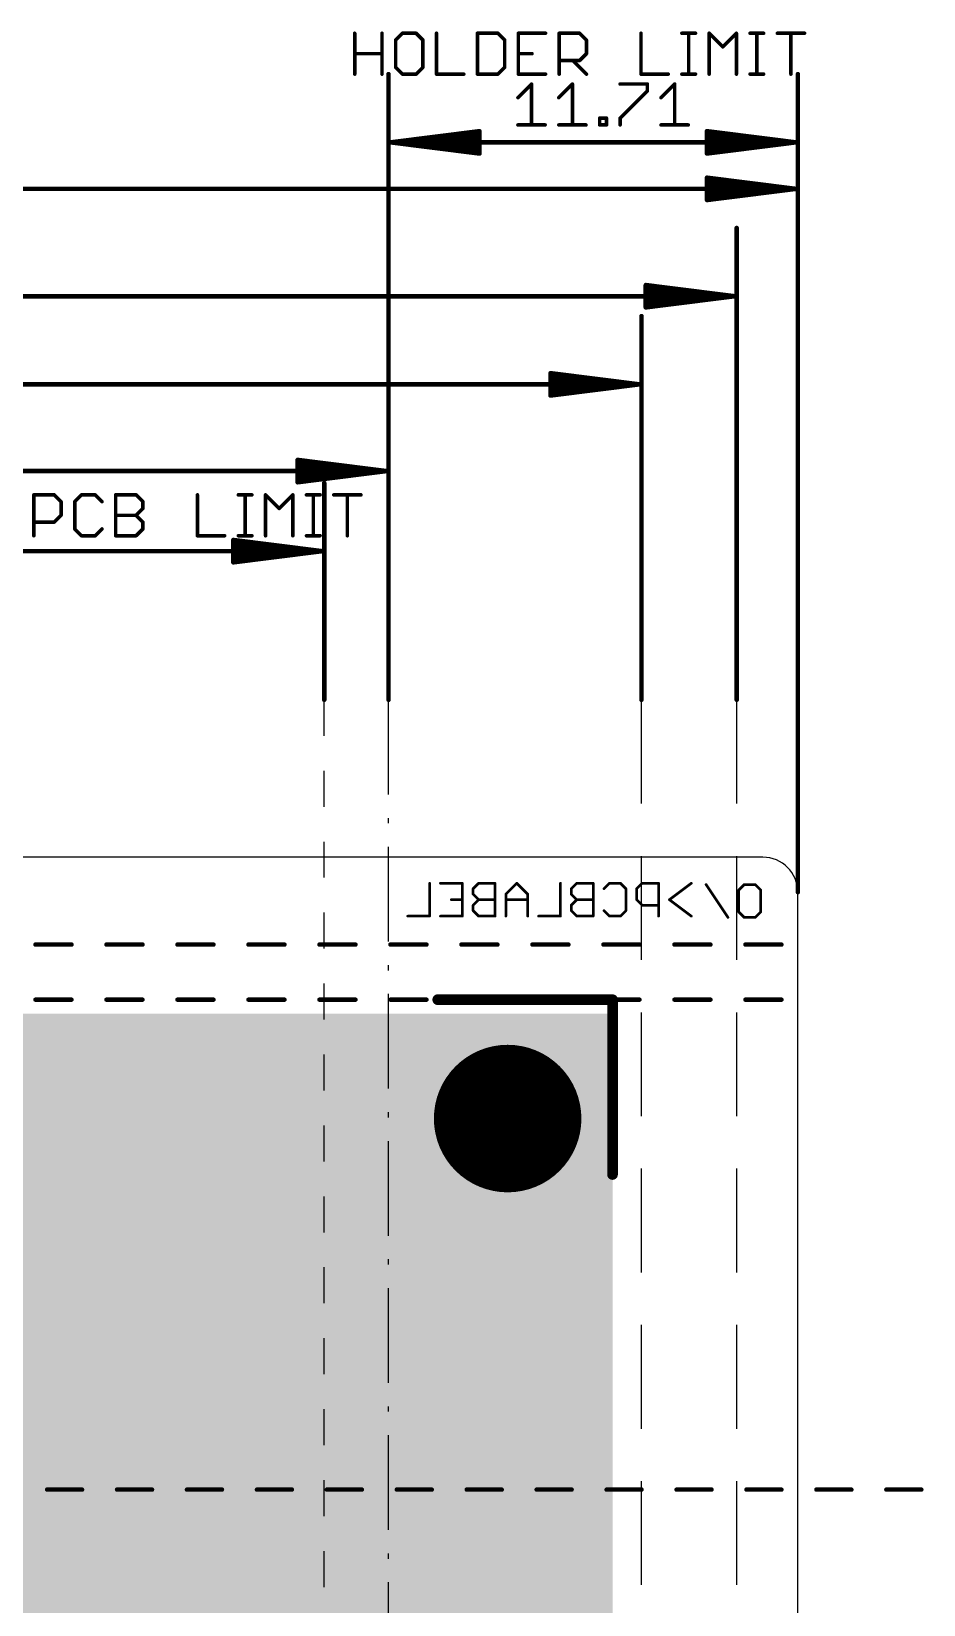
# Model space of a CAD drawing. Extents: x 85.1 to 160.2, y -5 to 84.1.
# Drawn here: x 134.72 to 160.23, y 39.13 to 84.11 of the extents above; entities that cross this region are included whole.
import ezdxf

# ---------------------------------------------------------------- set-up
doc = ezdxf.new("R2010")
doc.units = 0
for name, color, linetype in [('17', 82, 'CONTINUOUS'), ('20', 7, 'CONTINUOUS'), ('21', 253, 'CONTINUOUS'), ('22', 253, 'CONTINUOUS'), ('29', 253, 'CONTINUOUS'), ('30', 253, 'CONTINUOUS'), ('40', 175, 'CONTINUOUS'), ('44', 253, 'CONTINUOUS'), ('48', 253, 'CONTINUOUS')]:
    doc.layers.add(name, color=color, linetype=linetype)

# ---------------------------------------------------------------- blocks, each defined once
blk = doc.blocks.new('RECT')
blk.add_solid([(-0.5, -0.5), (0.5, -0.5), (-0.5, 0.5), (0.5, 0.5)])
blk = doc.blocks.new('ROUNDP')
at = {"const_width": 0.5}
blk.add_lwpolyline([(0, -0.25, 1), (0, 0.25, 1), (0, -0.25)], format="xyb", dxfattribs=at)

msp = doc.modelspace()

# ---------------------------------------------------------------- linework, layer by layer
at = {"layer": '20'}
for p, q in [((155.64, 60.5), (91.17, 60.5)), ((156.64, 0.5), (156.64, 59.5))]:
    msp.add_line(p, q, dxfattribs=at)
msp.add_arc((155.64, 59.5), 1, 0, 90, dxfattribs=at)
at = {"layer": '21', "const_width": 0.3048}
for points in [[(146.34, 56.425), (151.34, 56.425)], [(151.34, 56.425), (151.34, 51.425)]]:
    msp.add_lwpolyline(points, dxfattribs=at)
at = {"layer": '21', "const_width": 0.1524}
for points in [[(146.34, 56.5012, 1), (146.34, 56.3488)], [(151.4162, 56.425, 1), (151.2638, 56.425)], [(151.34, 56.3488, 1), (151.34, 56.5012)], [(151.2638, 51.425, 1), (151.4162, 51.425)]]:
    msp.add_lwpolyline(points, format="xyb", dxfattribs=at)
at = {"layer": '22', "const_width": 0.0762}
for points in [[(146.109, 59.7537), (146.109, 58.8131)], [(146.4175, 59.7537), (147.0445, 59.7537)], [(147.0445, 59.7537), (147.0445, 58.8131)], [(147.5097, 59.7537), (147.353, 59.5969)], [(147.353, 59.5969), (147.353, 59.4402)], [(147.353, 59.4402), (147.5097, 59.2834)], [(147.98, 59.7537), (147.5097, 59.7537)], [(147.98, 58.8131), (147.98, 59.7537)], [(148.602, 59.7537), (148.2885, 59.4402)], [(148.2885, 59.4402), (148.2885, 58.8131)], [(148.9156, 59.4402), (148.602, 59.7537)], [(148.9156, 58.8131), (148.9156, 59.4402)], [(149.8511, 59.7537), (149.8511, 58.8131)], [(150.3163, 59.7537), (150.1595, 59.5969)], [(150.1595, 59.5969), (150.1595, 59.4402)], [(150.1595, 59.4402), (150.3163, 59.2834)], [(150.7866, 59.7537), (150.3163, 59.7537)], [(150.7866, 58.8131), (150.7866, 59.7537)], [(151.095, 59.5969), (151.2518, 59.7537)], [(151.2518, 59.7537), (151.5653, 59.7537)], [(151.5653, 59.7537), (151.7221, 59.5969)], [(151.7221, 59.5969), (151.7221, 58.9699)], [(152.1873, 59.7537), (152.0306, 59.5969)], [(152.0306, 59.5969), (152.0306, 59.2834)], [(152.6576, 59.7537), (152.1873, 59.7537)], [(152.6576, 58.8131), (152.6576, 59.7537)], [(153.5932, 59.7537), (152.9661, 59.2834)], [(154.6414, 58.7756), (154.0143, 59.7162)], [(154.9498, 59.5594), (155.1066, 59.7162)], [(154.9498, 58.9324), (154.9498, 59.5594)], [(155.1066, 59.7162), (155.4201, 59.7162)], [(155.4201, 59.7162), (155.5769, 59.5594)], [(155.5769, 59.5594), (155.5769, 58.9324)], [(147.0445, 59.2834), (146.731, 59.2834)], [(147.5097, 59.2834), (147.353, 59.1266)], [(147.353, 59.1266), (147.353, 58.9699)], [(147.353, 58.9699), (147.5097, 58.8131)], [(147.98, 59.2834), (147.5097, 59.2834)], [(148.9156, 59.2834), (148.2885, 59.2834)], [(150.3163, 59.2834), (150.1595, 59.1266)], [(150.1595, 59.1266), (150.1595, 58.9699)], [(150.1595, 58.9699), (150.3163, 58.8131)], [(150.7866, 59.2834), (150.3163, 59.2834)], [(151.2518, 58.8131), (151.095, 58.9699)], [(151.7221, 58.9699), (151.5653, 58.8131)], [(152.0306, 59.2834), (152.1873, 59.1266)], [(152.1873, 59.1266), (152.6576, 59.1266)], [(152.9661, 59.2834), (153.5932, 58.8131)], [(155.1066, 58.7756), (154.9498, 58.9324)], [(155.5769, 58.9324), (155.4201, 58.7756)], [(146.109, 58.8131), (145.4819, 58.8131)], [(147.0445, 58.8131), (146.4175, 58.8131)], [(147.5097, 58.8131), (147.98, 58.8131)], [(149.8511, 58.8131), (149.224, 58.8131)], [(150.3163, 58.8131), (150.7866, 58.8131)], [(151.5653, 58.8131), (151.2518, 58.8131)], [(155.4201, 58.7756), (155.1066, 58.7756)]]:
    msp.add_lwpolyline(points, dxfattribs=at)
at = {"layer": '22', "const_width": 0.0381}
for points in [[(146.1281, 59.7537, 1), (146.09, 59.7537)], [(146.4175, 59.7728, 1), (146.4175, 59.7347)], [(147.0636, 59.7537, 1), (147.0255, 59.7537)], [(147.0445, 59.7347, 1), (147.0445, 59.7728)], [(147.372, 59.5969, 1), (147.3339, 59.5969)], [(147.3395, 59.6104, 1), (147.3664, 59.5835)], [(147.3664, 59.4536, 1), (147.3395, 59.4267)], [(147.3339, 59.4402, 1), (147.372, 59.4402)], [(147.5097, 59.7728, 1), (147.5097, 59.7347)], [(147.5232, 59.7402, 1), (147.4963, 59.7672)], [(147.9991, 59.7537, 1), (147.961, 59.7537)], [(147.98, 59.7347, 1), (147.98, 59.7728)], [(148.3075, 59.4402, 1), (148.2694, 59.4402)], [(148.275, 59.4536, 1), (148.302, 59.4267)], [(148.6155, 59.7672, 1), (148.5886, 59.7402)], [(148.6155, 59.7402, 1), (148.5886, 59.7672)], [(148.9346, 59.4402, 1), (148.8965, 59.4402)], [(148.9021, 59.4267, 1), (148.929, 59.4536)], [(149.8701, 59.7537, 1), (149.832, 59.7537)], [(150.1786, 59.5969, 1), (150.1405, 59.5969)], [(150.1461, 59.6104, 1), (150.173, 59.5835)], [(150.173, 59.4536, 1), (150.1461, 59.4267)], [(150.1405, 59.4402, 1), (150.1786, 59.4402)], [(150.3163, 59.7728, 1), (150.3163, 59.7347)], [(150.3298, 59.7402, 1), (150.3028, 59.7672)], [(150.8056, 59.7537, 1), (150.7675, 59.7537)], [(150.7866, 59.7347, 1), (150.7866, 59.7728)], [(151.0816, 59.6104, 1), (151.1085, 59.5835)], [(151.2518, 59.7728, 1), (151.2518, 59.7347)], [(151.2653, 59.7402, 1), (151.2383, 59.7672)], [(151.5788, 59.7672, 1), (151.5519, 59.7402)], [(151.5653, 59.7347, 1), (151.5653, 59.7728)], [(151.7412, 59.5969, 1), (151.7031, 59.5969)], [(151.7086, 59.5835, 1), (151.7356, 59.6104)], [(152.0496, 59.5969, 1), (152.0115, 59.5969)], [(152.0171, 59.6104, 1), (152.044, 59.5835)], [(152.1873, 59.7728, 1), (152.1873, 59.7347)], [(152.2008, 59.7402, 1), (152.1739, 59.7672)], [(152.6767, 59.7537, 1), (152.6386, 59.7537)], [(152.6576, 59.7347, 1), (152.6576, 59.7728)], [(153.6046, 59.7385, 1), (153.5817, 59.7689)], [(154.0302, 59.7268, 1), (153.9985, 59.7056)], [(154.9689, 59.5594, 1), (154.9308, 59.5594)], [(154.9364, 59.5729, 1), (154.9633, 59.546)], [(155.1066, 59.7353, 1), (155.1066, 59.6972)], [(155.1201, 59.7027, 1), (155.0931, 59.7297)], [(155.4336, 59.7297, 1), (155.4067, 59.7027)], [(155.4201, 59.6972, 1), (155.4201, 59.7353)], [(155.5959, 59.5594, 1), (155.5579, 59.5594)], [(155.5634, 59.546, 1), (155.5904, 59.5729)], [(146.731, 59.3025, 1), (146.731, 59.2644)], [(147.0445, 59.2644, 1), (147.0445, 59.3025)], [(147.372, 59.1266, 1), (147.3339, 59.1266)], [(147.3395, 59.1401, 1), (147.3664, 59.1132)], [(147.3664, 58.9833, 1), (147.3395, 58.9564)], [(147.3339, 58.9699, 1), (147.372, 58.9699)], [(147.5097, 59.3025, 1), (147.5097, 59.2644)], [(147.5232, 59.2699, 1), (147.4963, 59.2969)], [(147.4963, 59.2699, 1), (147.5232, 59.2969)], [(147.98, 59.2644, 1), (147.98, 59.3025)], [(148.2885, 59.3025, 1), (148.2885, 59.2644)], [(148.9156, 59.2644, 1), (148.9156, 59.3025)], [(150.1786, 59.1266, 1), (150.1405, 59.1266)], [(150.1461, 59.1401, 1), (150.173, 59.1132)], [(150.173, 58.9833, 1), (150.1461, 58.9564)], [(150.1405, 58.9699, 1), (150.1786, 58.9699)], [(150.3163, 59.3025, 1), (150.3163, 59.2644)], [(150.3298, 59.2699, 1), (150.3028, 59.2969)], [(150.3028, 59.2699, 1), (150.3298, 59.2969)], [(150.7866, 59.2644, 1), (150.7866, 59.3025)], [(151.1085, 58.9833, 1), (151.0816, 58.9564)], [(151.7031, 58.9699, 1), (151.7412, 58.9699)], [(151.7356, 58.9564, 1), (151.7086, 58.9833)], [(152.044, 59.2969, 1), (152.0171, 59.2699)], [(152.0115, 59.2834, 1), (152.0496, 59.2834)], [(152.1873, 59.1457, 1), (152.1873, 59.1076)], [(152.1739, 59.1132, 1), (152.2008, 59.1401)], [(152.6576, 59.1076, 1), (152.6576, 59.1457)], [(152.9775, 59.2986, 1), (152.9547, 59.2682)], [(152.9547, 59.2986, 1), (152.9775, 59.2682)], [(154.9633, 58.9458, 1), (154.9364, 58.9189)], [(154.9308, 58.9324, 1), (154.9689, 58.9324)], [(155.5579, 58.9324, 1), (155.5959, 58.9324)], [(155.5904, 58.9189, 1), (155.5634, 58.9458)], [(145.4819, 58.8322, 1), (145.4819, 58.7941)], [(146.09, 58.8131, 1), (146.1281, 58.8131)], [(146.109, 58.7941, 1), (146.109, 58.8322)], [(146.4175, 58.8322, 1), (146.4175, 58.7941)], [(147.0255, 58.8131, 1), (147.0636, 58.8131)], [(147.0445, 58.7941, 1), (147.0445, 58.8322)], [(147.5097, 58.8322, 1), (147.5097, 58.7941)], [(147.4963, 58.7996, 1), (147.5232, 58.8266)], [(147.961, 58.8131, 1), (147.9991, 58.8131)], [(147.98, 58.7941, 1), (147.98, 58.8322)], [(148.2694, 58.8131, 1), (148.3075, 58.8131)], [(148.8965, 58.8131, 1), (148.9346, 58.8131)], [(149.224, 58.8322, 1), (149.224, 58.7941)], [(149.832, 58.8131, 1), (149.8701, 58.8131)], [(149.8511, 58.7941, 1), (149.8511, 58.8322)], [(150.3163, 58.8322, 1), (150.3163, 58.7941)], [(150.3028, 58.7996, 1), (150.3298, 58.8266)], [(150.7675, 58.8131, 1), (150.8056, 58.8131)], [(150.7866, 58.7941, 1), (150.7866, 58.8322)], [(151.2518, 58.8322, 1), (151.2518, 58.7941)], [(151.2383, 58.7996, 1), (151.2653, 58.8266)], [(151.5519, 58.8266, 1), (151.5788, 58.7996)], [(151.5653, 58.7941, 1), (151.5653, 58.8322)], [(152.6386, 58.8131, 1), (152.6767, 58.8131)], [(153.5817, 58.7979, 1), (153.6046, 58.8283)], [(154.6255, 58.765, 1), (154.6572, 58.7862)], [(155.1066, 58.7947, 1), (155.1066, 58.7566)], [(155.0931, 58.7621, 1), (155.1201, 58.7891)], [(155.4067, 58.7891, 1), (155.4336, 58.7621)], [(155.4201, 58.7566, 1), (155.4201, 58.7947)]]:
    msp.add_lwpolyline(points, format="xyb", dxfattribs=at)
at = {"layer": '44'}
msp.add_circle((148.34, 53.025), 1.5, dxfattribs=at)
at = {"layer": '48'}
for p, q in [((143.096, 63.9714), (143.096, 65)), ((144.934, 62.2941), (144.934, 65)), ((152.167, 62.0312), (152.167, 65)), ((154.89, 62.0312), (154.89, 65)), ((143.096, 61.9429), (143.096, 62.9714)), ((144.934, 61.4691), (144.934, 61.6191)), ((143.096, 59.9143), (143.096, 60.9429)), ((144.934, 58.0882), (144.934, 60.7941)), ((152.167, 57.5625), (152.167, 60.5312)), ((154.89, 57.5625), (154.89, 60.5312)), ((143.096, 57.8857), (143.096, 58.9143)), ((144.934, 57.2632), (144.934, 57.4132)), ((143.096, 55.8571), (143.096, 56.8857)), ((144.934, 53.8824), (144.934, 56.5882)), ((152.167, 53.0938), (152.167, 56.0625)), ((154.89, 53.0938), (154.89, 56.0625)), ((143.096, 53.8286), (143.096, 54.8571)), ((144.934, 53.0574), (144.934, 53.2074)), ((143.096, 51.8), (143.096, 52.8286)), ((144.934, 49.6765), (144.934, 52.3824)), ((152.167, 48.625), (152.167, 51.5938)), ((154.89, 48.625), (154.89, 51.5938)), ((143.096, 49.7714), (143.096, 50.8)), ((143.096, 47.7429), (143.096, 48.7714)), ((144.934, 48.8515), (144.934, 49.0015)), ((144.934, 45.4706), (144.934, 48.1765)), ((152.167, 44.1562), (152.167, 47.125)), ((154.89, 44.1562), (154.89, 47.125)), ((143.096, 45.7143), (143.096, 46.7429)), ((143.096, 43.6857), (143.096, 44.7143)), ((144.934, 44.6456), (144.934, 44.7956)), ((144.934, 41.2647), (144.934, 43.9706)), ((143.096, 41.6571), (143.096, 42.6857)), ((152.167, 39.6875), (152.167, 42.6562)), ((154.89, 39.6875), (154.89, 42.6562)), ((143.096, 39.6286), (143.096, 40.6571)), ((144.934, 40.4397), (144.934, 40.5897)), ((144.934, 37.0588), (144.934, 39.7647))]:
    msp.add_line(p, q, dxfattribs=at)
for points, const_width in [([(143.9676, 82.8908), (143.9676, 84.0602)], 0.1016), ([(144.7472, 84.0602), (144.7472, 82.8908)], 0.1016), ([(145.3319, 84.0602), (145.137, 83.8653)], 0.1016), ([(145.137, 83.8653), (145.137, 83.0857)], 0.1016), ([(145.7217, 84.0602), (145.3319, 84.0602)], 0.1016), ([(145.9166, 83.8653), (145.7217, 84.0602)], 0.1016), ([(145.9166, 83.0857), (145.9166, 83.8653)], 0.1016), ([(146.3064, 84.0602), (146.3064, 82.8908)], 0.1016), ([(147.4758, 84.0602), (147.4758, 82.8908)], 0.1016), ([(148.0605, 84.0602), (147.4758, 84.0602)], 0.1016), ([(148.2554, 83.8653), (148.0605, 84.0602)], 0.1016), ([(148.2554, 83.0857), (148.2554, 83.8653)], 0.1016), ([(149.4248, 84.0602), (148.6452, 84.0602)], 0.1016), ([(148.6452, 84.0602), (148.6452, 82.8908)], 0.1016), ([(149.8146, 82.8908), (149.8146, 84.0602)], 0.1016), ([(149.8146, 84.0602), (150.3993, 84.0602)], 0.1016), ([(150.3993, 84.0602), (150.5942, 83.8653)], 0.1016), ([(150.5942, 83.8653), (150.5942, 83.4755)], 0.1016), ([(152.1534, 84.0602), (152.1534, 82.8908)], 0.1016), ([(153.3228, 84.0602), (153.7126, 84.0602)], 0.1016), ([(153.5177, 82.8908), (153.5177, 84.0602)], 0.1016), ([(154.1024, 82.8908), (154.1024, 84.0602)], 0.1016), ([(154.1024, 84.0602), (154.4922, 83.6704)], 0.1016), ([(154.4922, 83.6704), (154.882, 84.0602)], 0.1016), ([(154.882, 84.0602), (154.882, 82.8908)], 0.1016), ([(155.2718, 84.0602), (155.6616, 84.0602)], 0.1016), ([(155.4667, 82.8908), (155.4667, 84.0602)], 0.1016), ([(156.0514, 84.0602), (156.831, 84.0602)], 0.1016), ([(156.4412, 82.8908), (156.4412, 84.0602)], 0.1016), ([(143.9676, 83.4755), (144.7472, 83.4755)], 0.1016), ([(148.6452, 83.4755), (149.035, 83.4755)], 0.1016), ([(150.3993, 83.2806), (149.8146, 83.2806)], 0.1016), ([(150.2044, 83.2806), (150.5942, 82.8908)], 0.1016), ([(150.5942, 83.4755), (150.3993, 83.2806)], 0.1016), ([(144.934, 65), (144.934, 82.89)], 0.13), ([(145.137, 83.0857), (145.3319, 82.8908)], 0.1016), ([(145.3319, 82.8908), (145.7217, 82.8908)], 0.1016), ([(145.7217, 82.8908), (145.9166, 83.0857)], 0.1016), ([(146.3064, 82.8908), (147.086, 82.8908)], 0.1016), ([(147.4758, 82.8908), (148.0605, 82.8908)], 0.1016), ([(148.0605, 82.8908), (148.2554, 83.0857)], 0.1016), ([(148.6452, 82.8908), (149.4248, 82.8908)], 0.1016), ([(152.1534, 82.8908), (152.933, 82.8908)], 0.1016), ([(153.3228, 82.8908), (153.7126, 82.8908)], 0.1016), ([(155.2718, 82.8908), (155.6616, 82.8908)], 0.1016), ([(156.64, 59.5), (156.64, 82.89)], 0.13), ([(148.6331, 82.2179), (149.0229, 82.6077)], 0.1016), ([(149.0229, 82.6077), (149.0229, 81.4383)], 0.1016), ([(149.8025, 82.2179), (150.1923, 82.6077)], 0.1016), ([(150.1923, 82.6077), (150.1923, 81.4383)], 0.1016), ([(151.5566, 82.6077), (152.3362, 82.6077)], 0.1016), ([(152.3362, 82.4128), (151.5566, 81.6332)], 0.1016), ([(152.3362, 82.6077), (152.3362, 82.4128)], 0.1016), ([(152.726, 82.2179), (153.1158, 82.6077)], 0.1016), ([(153.1158, 82.6077), (153.1158, 81.4383)], 0.1016), ([(148.6331, 81.4383), (149.4127, 81.4383)], 0.1016), ([(149.8025, 81.4383), (150.5821, 81.4383)], 0.1016), ([(150.9719, 81.4383), (150.9719, 81.6332)], 0.1016), ([(150.9719, 81.6332), (151.1668, 81.6332)], 0.1016), ([(151.1668, 81.4383), (150.9719, 81.4383)], 0.1016), ([(151.1668, 81.6332), (151.1668, 81.4383)], 0.1016), ([(151.5566, 81.6332), (151.5566, 81.4383)], 0.1016), ([(152.726, 81.4383), (153.5056, 81.4383)], 0.1016), ([(156.64, 59.5), (156.64, 81.56)], 0.13), ([(144.999, 80.94), (147.534, 81.2592)], 0.13), ([(144.999, 80.94), (147.534, 81.2)], 0.13), ([(144.999, 80.94), (147.534, 81.07)], 0.13), ([(156.575, 80.94), (144.999, 80.94)], 0.13), ([(147.534, 80.6208), (144.999, 80.94)], 0.13), ([(147.534, 80.81), (144.999, 80.94)], 0.13), ([(147.534, 80.68), (144.999, 80.94)], 0.13), ([(147.534, 81.2592), (147.534, 80.6208)], 0.13), ([(156.575, 80.94), (154.04, 81.2592)], 0.13), ([(154.04, 81.2592), (154.04, 80.6208)], 0.13), ([(156.575, 80.94), (154.04, 81.2)], 0.13), ([(156.575, 80.94), (154.04, 81.07)], 0.13), ([(154.04, 80.6208), (156.575, 80.94)], 0.13), ([(154.04, 80.81), (156.575, 80.94)], 0.13), ([(154.04, 80.68), (156.575, 80.94)], 0.13), ([(90.235, 79.61), (156.575, 79.61)], 0.13), ([(156.575, 79.61), (154.04, 79.9292)], 0.13), ([(154.04, 79.9292), (154.04, 79.2908)], 0.13), ([(156.575, 79.61), (154.04, 79.87)], 0.13), ([(156.575, 79.61), (154.04, 79.74)], 0.13), ([(154.04, 79.2908), (156.575, 79.61)], 0.13), ([(154.04, 79.48), (156.575, 79.61)], 0.13), ([(154.04, 79.35), (156.575, 79.61)], 0.13), ([(154.89, 65), (154.89, 78.49)], 0.13), ([(154.825, 76.54), (152.29, 76.8592)], 0.13), ([(152.29, 76.8592), (152.29, 76.2208)], 0.13), ([(90.235, 76.54), (154.825, 76.54)], 0.13), ([(154.825, 76.54), (152.29, 76.8)], 0.13), ([(154.825, 76.54), (152.29, 76.67)], 0.13), ([(152.29, 76.2208), (154.825, 76.54)], 0.13), ([(152.29, 76.41), (154.825, 76.54)], 0.13), ([(152.29, 76.28), (154.825, 76.54)], 0.13), ([(152.167, 65), (152.167, 75.97)], 0.13), ([(152.102, 74.02), (149.567, 74.3392)], 0.13), ([(149.567, 74.3392), (149.567, 73.7008)], 0.13), ([(152.102, 74.02), (149.567, 74.28)], 0.13), ([(90.235, 74.02), (152.102, 74.02)], 0.13), ([(152.102, 74.02), (149.567, 74.15)], 0.13), ([(149.567, 73.7008), (152.102, 74.02)], 0.13), ([(149.567, 73.89), (152.102, 74.02)], 0.13), ([(149.567, 73.76), (152.102, 74.02)], 0.13), ([(144.934, 65), (144.934, 73.49)], 0.13), ([(90.235, 71.54), (144.869, 71.54)], 0.13), ([(144.869, 71.54), (142.334, 71.8592)], 0.13), ([(142.334, 71.8592), (142.334, 71.2208)], 0.13), ([(144.869, 71.54), (142.334, 71.8)], 0.13), ([(144.869, 71.54), (142.334, 71.67)], 0.13), ([(142.334, 71.2208), (144.869, 71.54)], 0.13), ([(142.334, 71.41), (144.869, 71.54)], 0.13), ([(142.334, 71.28), (144.869, 71.54)], 0.13), ([(143.096, 65), (143.096, 71.2)], 0.13), ([(134.7908, 69.6908), (134.7908, 70.8602)], 0.1016), ([(134.7908, 70.8602), (135.3755, 70.8602)], 0.1016), ([(135.3755, 70.8602), (135.5704, 70.6653)], 0.1016), ([(135.5704, 70.6653), (135.5704, 70.2755)], 0.1016), ([(136.1551, 70.8602), (135.9602, 70.6653)], 0.1016), ([(135.9602, 70.6653), (135.9602, 69.8857)], 0.1016), ([(136.5449, 70.8602), (136.1551, 70.8602)], 0.1016), ([(136.7398, 70.6653), (136.5449, 70.8602)], 0.1016), ([(137.1296, 69.6908), (137.1296, 70.8602)], 0.1016), ([(137.1296, 70.8602), (137.7143, 70.8602)], 0.1016), ([(137.7143, 70.8602), (137.9092, 70.6653)], 0.1016), ([(137.9092, 70.6653), (137.9092, 70.4704)], 0.1016), ([(139.4684, 70.8602), (139.4684, 69.6908)], 0.1016), ([(140.6378, 70.8602), (141.0276, 70.8602)], 0.1016), ([(140.8327, 69.6908), (140.8327, 70.8602)], 0.1016), ([(141.4174, 69.6908), (141.4174, 70.8602)], 0.1016), ([(141.4174, 70.8602), (141.8072, 70.4704)], 0.1016), ([(141.8072, 70.4704), (142.197, 70.8602)], 0.1016), ([(142.197, 70.8602), (142.197, 69.6908)], 0.1016), ([(142.5868, 70.8602), (142.9766, 70.8602)], 0.1016), ([(142.7817, 69.6908), (142.7817, 70.8602)], 0.1016), ([(143.3664, 70.8602), (144.146, 70.8602)], 0.1016), ([(143.7562, 69.6908), (143.7562, 70.8602)], 0.1016), ([(135.5704, 70.2755), (135.3755, 70.0806)], 0.1016), ([(137.1296, 70.2755), (137.7143, 70.2755)], 0.1016), ([(137.9092, 70.4704), (137.7143, 70.2755)], 0.1016), ([(137.7143, 70.2755), (137.9092, 70.0806)], 0.1016), ([(135.3755, 70.0806), (134.7908, 70.0806)], 0.1016), ([(135.9602, 69.8857), (136.1551, 69.6908)], 0.1016), ([(136.1551, 69.6908), (136.5449, 69.6908)], 0.1016), ([(136.5449, 69.6908), (136.7398, 69.8857)], 0.1016), ([(137.7143, 69.6908), (137.1296, 69.6908)], 0.1016), ([(137.9092, 69.8857), (137.7143, 69.6908)], 0.1016), ([(137.9092, 70.0806), (137.9092, 69.8857)], 0.1016), ([(139.4684, 69.6908), (140.248, 69.6908)], 0.1016), ([(140.6378, 69.6908), (141.0276, 69.6908)], 0.1016), ([(142.5868, 69.6908), (142.9766, 69.6908)], 0.1016), ([(90.235, 69.25), (143.031, 69.25)], 0.13), ([(143.031, 69.25), (140.496, 69.5692)], 0.13), ([(140.496, 69.5692), (140.496, 68.9308)], 0.13), ([(143.031, 69.25), (140.496, 69.51)], 0.13), ([(143.031, 69.25), (140.496, 69.38)], 0.13), ([(140.496, 68.9308), (143.031, 69.25)], 0.13), ([(140.496, 69.12), (143.031, 69.25)], 0.13), ([(140.496, 68.99), (143.031, 69.25)], 0.13), ([(134.8367, 58), (135.867, 58)], 0.127), ([(136.867, 58), (137.8973, 58)], 0.127), ([(138.8973, 58), (139.9276, 58)], 0.127), ([(140.9276, 58), (141.9579, 58)], 0.127), ([(142.9579, 58), (143.9882, 58)], 0.127), ([(144.9882, 58), (146.0185, 58)], 0.127), ([(147.0185, 58), (148.0488, 58)], 0.127), ([(149.0488, 58), (150.0791, 58)], 0.127), ([(151.0791, 58), (152.1094, 58)], 0.127), ([(153.1094, 58), (154.1397, 58)], 0.127), ([(155.1397, 58), (156.17, 58)], 0.127), ([(134.8367, 56.425), (135.867, 56.425)], 0.127), ([(136.867, 56.425), (137.8973, 56.425)], 0.127), ([(138.8973, 56.425), (139.9276, 56.425)], 0.127), ([(140.9276, 56.425), (141.9579, 56.425)], 0.127), ([(142.9579, 56.425), (143.9882, 56.425)], 0.127), ([(144.9882, 56.425), (146.0185, 56.425)], 0.127), ([(147.0185, 56.425), (148.0488, 56.425)], 0.127), ([(149.0488, 56.425), (150.0791, 56.425)], 0.127), ([(151.0791, 56.425), (152.1094, 56.425)], 0.127), ([(153.1094, 56.425), (154.1397, 56.425)], 0.127), ([(155.1397, 56.425), (156.17, 56.425)], 0.127), ([(135.17, 42.415), (136.17, 42.415)], 0.127), ([(137.17, 42.415), (138.17, 42.415)], 0.127), ([(139.17, 42.415), (140.17, 42.415)], 0.127), ([(141.17, 42.415), (142.17, 42.415)], 0.127), ([(143.17, 42.415), (144.17, 42.415)], 0.127), ([(145.17, 42.415), (146.17, 42.415)], 0.127), ([(147.17, 42.415), (148.17, 42.415)], 0.127), ([(149.17, 42.415), (150.17, 42.415)], 0.127), ([(151.17, 42.415), (152.17, 42.415)], 0.127), ([(153.17, 42.415), (154.17, 42.415)], 0.127), ([(155.17, 42.415), (156.17, 42.415)], 0.127), ([(157.17, 42.415), (158.17, 42.415)], 0.127), ([(159.17, 42.415), (160.17, 42.415)], 0.127)]:
    msp.add_lwpolyline(points, dxfattribs=dict(at, const_width=const_width))
for points, const_width in [([(143.993, 84.0602, 1), (143.9422, 84.0602)], 0.0508), ([(144.7726, 84.0602, 1), (144.7218, 84.0602)], 0.0508), ([(145.119, 83.8833, 1), (145.155, 83.8473)], 0.0508), ([(145.1624, 83.8653, 1), (145.1116, 83.8653)], 0.0508), ([(145.3319, 84.0856, 1), (145.3319, 84.0348)], 0.0508), ([(145.3499, 84.0422, 1), (145.3139, 84.0782)], 0.0508), ([(145.7397, 84.0782, 1), (145.7037, 84.0422)], 0.0508), ([(145.7217, 84.0348, 1), (145.7217, 84.0856)], 0.0508), ([(145.942, 83.8653, 1), (145.8912, 83.8653)], 0.0508), ([(145.8986, 83.8473, 1), (145.9346, 83.8833)], 0.0508), ([(146.3318, 84.0602, 1), (146.281, 84.0602)], 0.0508), ([(147.5012, 84.0602, 1), (147.4504, 84.0602)], 0.0508), ([(147.4758, 84.0856, 1), (147.4758, 84.0348)], 0.0508), ([(148.0785, 84.0782, 1), (148.0425, 84.0422)], 0.0508), ([(148.0605, 84.0348, 1), (148.0605, 84.0856)], 0.0508), ([(148.2808, 83.8653, 1), (148.23, 83.8653)], 0.0508), ([(148.2374, 83.8473, 1), (148.2734, 83.8833)], 0.0508), ([(148.6452, 84.0856, 1), (148.6452, 84.0348)], 0.0508), ([(148.6706, 84.0602, 1), (148.6198, 84.0602)], 0.0508), ([(149.4248, 84.0348, 1), (149.4248, 84.0856)], 0.0508), ([(149.84, 84.0602, 1), (149.7892, 84.0602)], 0.0508), ([(149.8146, 84.0856, 1), (149.8146, 84.0348)], 0.0508), ([(150.4172, 84.0782, 1), (150.3813, 84.0422)], 0.0508), ([(150.3993, 84.0348, 1), (150.3993, 84.0856)], 0.0508), ([(150.6196, 83.8653, 1), (150.5688, 83.8653)], 0.0508), ([(150.5762, 83.8473, 1), (150.6121, 83.8833)], 0.0508), ([(152.1788, 84.0602, 1), (152.128, 84.0602)], 0.0508), ([(153.3228, 84.0856, 1), (153.3228, 84.0348)], 0.0508), ([(153.5431, 84.0602, 1), (153.4923, 84.0602)], 0.0508), ([(153.7126, 84.0348, 1), (153.7126, 84.0856)], 0.0508), ([(154.1203, 84.0782, 1), (154.0844, 84.0422)], 0.0508), ([(154.1278, 84.0602, 1), (154.077, 84.0602)], 0.0508), ([(154.4742, 83.6884, 1), (154.5101, 83.6524)], 0.0508), ([(154.4742, 83.6524, 1), (154.5101, 83.6884)], 0.0508), ([(154.9074, 84.0602, 1), (154.8566, 84.0602)], 0.0508), ([(154.8999, 84.0422, 1), (154.864, 84.0782)], 0.0508), ([(155.2718, 84.0856, 1), (155.2718, 84.0348)], 0.0508), ([(155.4921, 84.0602, 1), (155.4413, 84.0602)], 0.0508), ([(155.6616, 84.0348, 1), (155.6616, 84.0856)], 0.0508), ([(156.0514, 84.0856, 1), (156.0514, 84.0348)], 0.0508), ([(156.4666, 84.0602, 1), (156.4158, 84.0602)], 0.0508), ([(156.831, 84.0348, 1), (156.831, 84.0856)], 0.0508), ([(143.9676, 83.5009, 1), (143.9676, 83.4501)], 0.0508), ([(144.7472, 83.4501, 1), (144.7472, 83.5009)], 0.0508), ([(148.6452, 83.5009, 1), (148.6452, 83.4501)], 0.0508), ([(149.035, 83.4501, 1), (149.035, 83.5009)], 0.0508), ([(149.8146, 83.306, 1), (149.8146, 83.2552)], 0.0508), ([(150.2223, 83.2986, 1), (150.1864, 83.2626)], 0.0508), ([(150.3813, 83.2986, 1), (150.4172, 83.2626)], 0.0508), ([(150.3993, 83.2552, 1), (150.3993, 83.306)], 0.0508), ([(150.5688, 83.4755, 1), (150.6196, 83.4755)], 0.0508), ([(150.6121, 83.4575, 1), (150.5762, 83.4935)], 0.0508), ([(143.9422, 82.8908, 1), (143.993, 82.8908)], 0.0508), ([(144.7218, 82.8908, 1), (144.7726, 82.8908)], 0.0508), ([(144.9665, 82.89, 1), (144.9015, 82.89)], 0.065), ([(145.155, 83.1037, 1), (145.119, 83.0677)], 0.0508), ([(145.1116, 83.0857, 1), (145.1624, 83.0857)], 0.0508), ([(145.3319, 82.9162, 1), (145.3319, 82.8654)], 0.0508), ([(145.3139, 82.8728, 1), (145.3499, 82.9088)], 0.0508), ([(145.7037, 82.9088, 1), (145.7397, 82.8728)], 0.0508), ([(145.7217, 82.8654, 1), (145.7217, 82.9162)], 0.0508), ([(145.8912, 83.0857, 1), (145.942, 83.0857)], 0.0508), ([(145.9346, 83.0677, 1), (145.8986, 83.1037)], 0.0508), ([(146.3064, 82.9162, 1), (146.3064, 82.8654)], 0.0508), ([(146.281, 82.8908, 1), (146.3318, 82.8908)], 0.0508), ([(147.086, 82.8654, 1), (147.086, 82.9162)], 0.0508), ([(147.4758, 82.9162, 1), (147.4758, 82.8654)], 0.0508), ([(147.4504, 82.8908, 1), (147.5012, 82.8908)], 0.0508), ([(148.0425, 82.9088, 1), (148.0785, 82.8728)], 0.0508), ([(148.0605, 82.8654, 1), (148.0605, 82.9162)], 0.0508), ([(148.23, 83.0857, 1), (148.2808, 83.0857)], 0.0508), ([(148.2734, 83.0677, 1), (148.2374, 83.1037)], 0.0508), ([(148.6452, 82.9162, 1), (148.6452, 82.8654)], 0.0508), ([(148.6198, 82.8908, 1), (148.6706, 82.8908)], 0.0508), ([(149.4248, 82.8654, 1), (149.4248, 82.9162)], 0.0508), ([(149.7892, 82.8908, 1), (149.84, 82.8908)], 0.0508), ([(150.5762, 82.8728, 1), (150.6121, 82.9088)], 0.0508), ([(152.1534, 82.9162, 1), (152.1534, 82.8654)], 0.0508), ([(152.128, 82.8908, 1), (152.1788, 82.8908)], 0.0508), ([(152.933, 82.8654, 1), (152.933, 82.9162)], 0.0508), ([(153.3228, 82.9162, 1), (153.3228, 82.8654)], 0.0508), ([(153.4923, 82.8908, 1), (153.5431, 82.8908)], 0.0508), ([(153.7126, 82.8654, 1), (153.7126, 82.9162)], 0.0508), ([(154.077, 82.8908, 1), (154.1278, 82.8908)], 0.0508), ([(154.8566, 82.8908, 1), (154.9074, 82.8908)], 0.0508), ([(155.2718, 82.9162, 1), (155.2718, 82.8654)], 0.0508), ([(155.4413, 82.8908, 1), (155.4921, 82.8908)], 0.0508), ([(155.6616, 82.8654, 1), (155.6616, 82.9162)], 0.0508), ([(156.4158, 82.8908, 1), (156.4666, 82.8908)], 0.0508), ([(156.6725, 82.89, 1), (156.6075, 82.89)], 0.065), ([(149.0483, 82.6077, 1), (148.9975, 82.6077)], 0.0508), ([(149.0409, 82.5897, 1), (149.0049, 82.6257)], 0.0508), ([(150.2177, 82.6077, 1), (150.1669, 82.6077)], 0.0508), ([(150.2103, 82.5897, 1), (150.1743, 82.6257)], 0.0508), ([(151.5566, 82.6331, 1), (151.5566, 82.5823)], 0.0508), ([(152.3616, 82.6077, 1), (152.3108, 82.6077)], 0.0508), ([(152.3108, 82.4128, 1), (152.3616, 82.4128)], 0.0508), ([(152.3542, 82.3948, 1), (152.3182, 82.4308)], 0.0508), ([(152.3362, 82.5823, 1), (152.3362, 82.6331)], 0.0508), ([(153.1412, 82.6077, 1), (153.0904, 82.6077)], 0.0508), ([(153.1338, 82.5897, 1), (153.0978, 82.6257)], 0.0508), ([(148.6151, 82.2359, 1), (148.6511, 82.1999)], 0.0508), ([(149.7845, 82.2359, 1), (149.8205, 82.1999)], 0.0508), ([(152.708, 82.2359, 1), (152.744, 82.1999)], 0.0508), ([(148.6331, 81.4637, 1), (148.6331, 81.4129)], 0.0508), ([(148.9975, 81.4383, 1), (149.0483, 81.4383)], 0.0508), ([(149.4127, 81.4129, 1), (149.4127, 81.4637)], 0.0508), ([(149.8025, 81.4637, 1), (149.8025, 81.4129)], 0.0508), ([(150.1669, 81.4383, 1), (150.2177, 81.4383)], 0.0508), ([(150.5821, 81.4129, 1), (150.5821, 81.4637)], 0.0508), ([(150.9973, 81.6332, 1), (150.9465, 81.6332)], 0.0508), ([(150.9719, 81.6586, 1), (150.9719, 81.6078)], 0.0508), ([(150.9719, 81.4637, 1), (150.9719, 81.4129)], 0.0508), ([(150.9465, 81.4383, 1), (150.9973, 81.4383)], 0.0508), ([(151.1922, 81.6332, 1), (151.1414, 81.6332)], 0.0508), ([(151.1414, 81.4383, 1), (151.1922, 81.4383)], 0.0508), ([(151.1668, 81.6078, 1), (151.1668, 81.6586)], 0.0508), ([(151.1668, 81.4129, 1), (151.1668, 81.4637)], 0.0508), ([(151.5386, 81.6512, 1), (151.5746, 81.6152)], 0.0508), ([(151.582, 81.6332, 1), (151.5312, 81.6332)], 0.0508), ([(151.5312, 81.4383, 1), (151.582, 81.4383)], 0.0508), ([(152.726, 81.4637, 1), (152.726, 81.4129)], 0.0508), ([(153.0904, 81.4383, 1), (153.1412, 81.4383)], 0.0508), ([(153.5056, 81.4129, 1), (153.5056, 81.4637)], 0.0508), ([(156.6725, 81.56, 1), (156.6075, 81.56)], 0.065), ([(144.999, 80.9725, 1), (144.999, 80.9075)], 0.065), ([(145.0031, 80.9722, 1), (144.9949, 80.9078)], 0.065), ([(144.9973, 80.9725, 1), (145.0007, 80.9075)], 0.065), ([(145.0007, 80.9725, 1), (144.9973, 80.9075)], 0.065), ([(145.0023, 80.9723, 1), (144.9957, 80.9077)], 0.065), ([(144.9957, 80.9723, 1), (145.0023, 80.9077)], 0.065), ([(144.9949, 80.9722, 1), (145.0031, 80.9078)], 0.065), ([(147.5665, 81.2592, 1), (147.5015, 81.2592)], 0.065), ([(147.5381, 81.227, 1), (147.5299, 81.2915)], 0.065), ([(147.5373, 81.1677, 1), (147.5307, 81.2323)], 0.065), ([(147.5357, 81.0375, 1), (147.5323, 81.1025)], 0.065), ([(154.0441, 81.2915, 1), (154.0359, 81.227)], 0.065), ([(154.0725, 81.2592, 1), (154.0075, 81.2592)], 0.065), ([(154.0433, 81.2323, 1), (154.0367, 81.1677)], 0.065), ([(154.0417, 81.1025, 1), (154.0383, 81.0375)], 0.065), ([(156.5791, 80.9078, 1), (156.5709, 80.9722)], 0.065), ([(156.5709, 80.9078, 1), (156.5791, 80.9722)], 0.065), ([(156.5783, 80.9077, 1), (156.5717, 80.9723)], 0.065), ([(156.5717, 80.9077, 1), (156.5783, 80.9723)], 0.065), ([(156.5733, 80.9075, 1), (156.5767, 80.9725)], 0.065), ([(156.5767, 80.9075, 1), (156.5733, 80.9725)], 0.065), ([(156.575, 80.9075, 1), (156.575, 80.9725)], 0.065), ([(147.5015, 80.6208, 1), (147.5665, 80.6208)], 0.065), ([(147.5299, 80.5885, 1), (147.5381, 80.653)], 0.065), ([(147.5307, 80.6477, 1), (147.5373, 80.7123)], 0.065), ([(147.5323, 80.7775, 1), (147.5357, 80.8425)], 0.065), ([(154.0383, 80.8425, 1), (154.0417, 80.7775)], 0.065), ([(154.0367, 80.7123, 1), (154.0433, 80.6477)], 0.065), ([(154.0359, 80.653, 1), (154.0441, 80.5885)], 0.065), ([(154.0075, 80.6208, 1), (154.0725, 80.6208)], 0.065), ([(154.0441, 79.9615, 1), (154.0359, 79.897)], 0.065), ([(154.0725, 79.9292, 1), (154.0075, 79.9292)], 0.065), ([(154.0433, 79.9023, 1), (154.0367, 79.8377)], 0.065), ([(154.0417, 79.7725, 1), (154.0383, 79.7075)], 0.065), ([(156.5791, 79.5778, 1), (156.5709, 79.6422)], 0.065), ([(156.5709, 79.5778, 1), (156.5791, 79.6422)], 0.065), ([(156.5783, 79.5777, 1), (156.5717, 79.6423)], 0.065), ([(156.5717, 79.5777, 1), (156.5783, 79.6423)], 0.065), ([(156.5733, 79.5775, 1), (156.5767, 79.6425)], 0.065), ([(156.5767, 79.5775, 1), (156.5733, 79.6425)], 0.065), ([(156.575, 79.5775, 1), (156.575, 79.6425)], 0.065), ([(154.0383, 79.5125, 1), (154.0417, 79.4475)], 0.065), ([(154.0367, 79.3823, 1), (154.0433, 79.3177)], 0.065), ([(154.0359, 79.323, 1), (154.0441, 79.2585)], 0.065), ([(154.0075, 79.2908, 1), (154.0725, 79.2908)], 0.065), ([(154.9225, 78.49, 1), (154.8575, 78.49)], 0.065), ([(152.2941, 76.8915, 1), (152.2859, 76.827)], 0.065), ([(152.3225, 76.8592, 1), (152.2575, 76.8592)], 0.065), ([(152.2933, 76.8323, 1), (152.2867, 76.7677)], 0.065), ([(152.2917, 76.7025, 1), (152.2883, 76.6375)], 0.065), ([(152.2883, 76.4425, 1), (152.2917, 76.3775)], 0.065), ([(154.8291, 76.5078, 1), (154.8209, 76.5722)], 0.065), ([(154.8209, 76.5078, 1), (154.8291, 76.5722)], 0.065), ([(154.8283, 76.5077, 1), (154.8217, 76.5723)], 0.065), ([(154.8217, 76.5077, 1), (154.8283, 76.5723)], 0.065), ([(154.8233, 76.5075, 1), (154.8267, 76.5725)], 0.065), ([(154.8267, 76.5075, 1), (154.8233, 76.5725)], 0.065), ([(154.825, 76.5075, 1), (154.825, 76.5725)], 0.065), ([(152.1995, 75.97, 1), (152.1345, 75.97)], 0.065), ([(152.2867, 76.3123, 1), (152.2933, 76.2477)], 0.065), ([(152.2859, 76.253, 1), (152.2941, 76.1885)], 0.065), ([(152.2575, 76.2208, 1), (152.3225, 76.2208)], 0.065), ([(149.5711, 74.3715, 1), (149.5629, 74.307)], 0.065), ([(149.5995, 74.3392, 1), (149.5345, 74.3392)], 0.065), ([(149.5703, 74.3123, 1), (149.5637, 74.2477)], 0.065), ([(149.5687, 74.1825, 1), (149.5653, 74.1175)], 0.065), ([(149.5653, 73.9225, 1), (149.5687, 73.8575)], 0.065), ([(149.5637, 73.7923, 1), (149.5703, 73.7277)], 0.065), ([(152.1061, 73.9878, 1), (152.0979, 74.0522)], 0.065), ([(152.0979, 73.9878, 1), (152.1061, 74.0522)], 0.065), ([(152.1053, 73.9877, 1), (152.0987, 74.0523)], 0.065), ([(152.0987, 73.9877, 1), (152.1053, 74.0523)], 0.065), ([(152.1003, 73.9875, 1), (152.1037, 74.0525)], 0.065), ([(152.1037, 73.9875, 1), (152.1003, 74.0525)], 0.065), ([(152.102, 73.9875, 1), (152.102, 74.0525)], 0.065), ([(144.9665, 73.49, 1), (144.9015, 73.49)], 0.065), ([(149.5629, 73.733, 1), (149.5711, 73.6685)], 0.065), ([(149.5345, 73.7008, 1), (149.5995, 73.7008)], 0.065), ([(142.3381, 71.8915, 1), (142.3299, 71.827)], 0.065), ([(142.3665, 71.8592, 1), (142.3015, 71.8592)], 0.065), ([(142.3373, 71.8323, 1), (142.3307, 71.7677)], 0.065), ([(142.3357, 71.7025, 1), (142.3323, 71.6375)], 0.065), ([(144.8731, 71.5078, 1), (144.8649, 71.5722)], 0.065), ([(144.8649, 71.5078, 1), (144.8731, 71.5722)], 0.065), ([(144.8723, 71.5077, 1), (144.8657, 71.5723)], 0.065), ([(144.8657, 71.5077, 1), (144.8723, 71.5723)], 0.065), ([(144.8673, 71.5075, 1), (144.8707, 71.5725)], 0.065), ([(144.8707, 71.5075, 1), (144.8673, 71.5725)], 0.065), ([(144.869, 71.5075, 1), (144.869, 71.5725)], 0.065), ([(142.3323, 71.4425, 1), (142.3357, 71.3775)], 0.065), ([(142.3307, 71.3123, 1), (142.3373, 71.2477)], 0.065), ([(142.3299, 71.253, 1), (142.3381, 71.1885)], 0.065), ([(142.3015, 71.2208, 1), (142.3665, 71.2208)], 0.065), ([(143.1285, 71.2, 1), (143.0635, 71.2)], 0.065), ([(134.8162, 70.8602, 1), (134.7654, 70.8602)], 0.0508), ([(134.7908, 70.8856, 1), (134.7908, 70.8348)], 0.0508), ([(135.3935, 70.8782, 1), (135.3575, 70.8422)], 0.0508), ([(135.3755, 70.8348, 1), (135.3755, 70.8856)], 0.0508), ([(135.5958, 70.6653, 1), (135.545, 70.6653)], 0.0508), ([(135.5524, 70.6473, 1), (135.5884, 70.6833)], 0.0508), ([(135.9422, 70.6833, 1), (135.9782, 70.6473)], 0.0508), ([(135.9856, 70.6653, 1), (135.9348, 70.6653)], 0.0508), ([(136.1551, 70.8856, 1), (136.1551, 70.8348)], 0.0508), ([(136.1731, 70.8422, 1), (136.1371, 70.8782)], 0.0508), ([(136.5629, 70.8782, 1), (136.5269, 70.8422)], 0.0508), ([(136.5449, 70.8348, 1), (136.5449, 70.8856)], 0.0508), ([(136.7218, 70.6473, 1), (136.7578, 70.6833)], 0.0508), ([(137.155, 70.8602, 1), (137.1042, 70.8602)], 0.0508), ([(137.1296, 70.8856, 1), (137.1296, 70.8348)], 0.0508), ([(137.7323, 70.8782, 1), (137.6963, 70.8422)], 0.0508), ([(137.7143, 70.8348, 1), (137.7143, 70.8856)], 0.0508), ([(137.9346, 70.6653, 1), (137.8838, 70.6653)], 0.0508), ([(137.8912, 70.6473, 1), (137.9272, 70.6833)], 0.0508), ([(139.4938, 70.8602, 1), (139.443, 70.8602)], 0.0508), ([(140.6378, 70.8856, 1), (140.6378, 70.8348)], 0.0508), ([(140.8581, 70.8602, 1), (140.8073, 70.8602)], 0.0508), ([(141.0276, 70.8348, 1), (141.0276, 70.8856)], 0.0508), ([(141.4353, 70.8782, 1), (141.3994, 70.8422)], 0.0508), ([(141.4428, 70.8602, 1), (141.392, 70.8602)], 0.0508), ([(142.2224, 70.8602, 1), (142.1716, 70.8602)], 0.0508), ([(142.2149, 70.8422, 1), (142.179, 70.8782)], 0.0508), ([(142.5868, 70.8856, 1), (142.5868, 70.8348)], 0.0508), ([(142.8071, 70.8602, 1), (142.7563, 70.8602)], 0.0508), ([(142.9766, 70.8348, 1), (142.9766, 70.8856)], 0.0508), ([(143.3664, 70.8856, 1), (143.3664, 70.8348)], 0.0508), ([(143.7816, 70.8602, 1), (143.7308, 70.8602)], 0.0508), ([(144.146, 70.8348, 1), (144.146, 70.8856)], 0.0508), ([(135.545, 70.2755, 1), (135.5958, 70.2755)], 0.0508), ([(135.5884, 70.2575, 1), (135.5524, 70.2935)], 0.0508), ([(137.1296, 70.3009, 1), (137.1296, 70.2501)], 0.0508), ([(137.7323, 70.2935, 1), (137.6963, 70.2575)], 0.0508), ([(137.6963, 70.2935, 1), (137.7323, 70.2575)], 0.0508), ([(137.7143, 70.2501, 1), (137.7143, 70.3009)], 0.0508), ([(137.8838, 70.4704, 1), (137.9346, 70.4704)], 0.0508), ([(137.9272, 70.4524, 1), (137.8912, 70.4884)], 0.0508), ([(141.7892, 70.4884, 1), (141.8251, 70.4524)], 0.0508), ([(141.7892, 70.4524, 1), (141.8251, 70.4884)], 0.0508), ([(134.7908, 70.106, 1), (134.7908, 70.0552)], 0.0508), ([(135.3575, 70.0986, 1), (135.3935, 70.0626)], 0.0508), ([(135.3755, 70.0552, 1), (135.3755, 70.106)], 0.0508), ([(135.9782, 69.9037, 1), (135.9422, 69.8677)], 0.0508), ([(135.9348, 69.8857, 1), (135.9856, 69.8857)], 0.0508), ([(136.1551, 69.7162, 1), (136.1551, 69.6654)], 0.0508), ([(136.1371, 69.6728, 1), (136.1731, 69.7088)], 0.0508), ([(136.5269, 69.7088, 1), (136.5629, 69.6728)], 0.0508), ([(136.5449, 69.6654, 1), (136.5449, 69.7162)], 0.0508), ([(136.7578, 69.8677, 1), (136.7218, 69.9037)], 0.0508), ([(137.1296, 69.7162, 1), (137.1296, 69.6654)], 0.0508), ([(137.6963, 69.7088, 1), (137.7323, 69.6728)], 0.0508), ([(137.7143, 69.6654, 1), (137.7143, 69.7162)], 0.0508), ([(137.9346, 70.0806, 1), (137.8838, 70.0806)], 0.0508), ([(137.8838, 69.8857, 1), (137.9346, 69.8857)], 0.0508), ([(137.8912, 70.0626, 1), (137.9272, 70.0986)], 0.0508), ([(137.9272, 69.8677, 1), (137.8912, 69.9037)], 0.0508), ([(139.4684, 69.7162, 1), (139.4684, 69.6654)], 0.0508), ([(140.248, 69.6654, 1), (140.248, 69.7162)], 0.0508), ([(140.6378, 69.7162, 1), (140.6378, 69.6654)], 0.0508), ([(141.0276, 69.6654, 1), (141.0276, 69.7162)], 0.0508), ([(142.5868, 69.7162, 1), (142.5868, 69.6654)], 0.0508), ([(142.9766, 69.6654, 1), (142.9766, 69.7162)], 0.0508), ([(134.7654, 69.6908, 1), (134.8162, 69.6908)], 0.0508), ([(137.1042, 69.6908, 1), (137.155, 69.6908)], 0.0508), ([(139.443, 69.6908, 1), (139.4938, 69.6908)], 0.0508), ([(140.5001, 69.6015, 1), (140.4919, 69.537)], 0.065), ([(140.5285, 69.5692, 1), (140.4635, 69.5692)], 0.065), ([(140.4993, 69.5423, 1), (140.4927, 69.4777)], 0.065), ([(140.4977, 69.4125, 1), (140.4943, 69.3475)], 0.065), ([(140.8073, 69.6908, 1), (140.8581, 69.6908)], 0.0508), ([(141.392, 69.6908, 1), (141.4428, 69.6908)], 0.0508), ([(142.1716, 69.6908, 1), (142.2224, 69.6908)], 0.0508), ([(142.7563, 69.6908, 1), (142.8071, 69.6908)], 0.0508), ([(143.0351, 69.2178, 1), (143.0269, 69.2822)], 0.065), ([(143.0269, 69.2178, 1), (143.0351, 69.2822)], 0.065), ([(143.0343, 69.2177, 1), (143.0277, 69.2823)], 0.065), ([(143.0277, 69.2177, 1), (143.0343, 69.2823)], 0.065), ([(143.0293, 69.2175, 1), (143.0327, 69.2825)], 0.065), ([(143.0327, 69.2175, 1), (143.0293, 69.2825)], 0.065), ([(143.031, 69.2175, 1), (143.031, 69.2825)], 0.065), ([(143.7308, 69.6908, 1), (143.7816, 69.6908)], 0.0508), ([(140.4943, 69.1525, 1), (140.4977, 69.0875)], 0.065), ([(140.4927, 69.0223, 1), (140.4993, 68.9577)], 0.065), ([(140.4919, 68.963, 1), (140.5001, 68.8985)], 0.065), ([(140.4635, 68.9308, 1), (140.5285, 68.9308)], 0.065), ([(143.0635, 65, 1), (143.1285, 65)], 0.065), ([(144.9015, 65, 1), (144.9665, 65)], 0.065), ([(144.9015, 65, 1), (144.9665, 65)], 0.065), ([(152.1345, 65, 1), (152.1995, 65)], 0.065), ([(154.8575, 65, 1), (154.9225, 65)], 0.065), ([(156.6075, 59.5, 1), (156.6725, 59.5)], 0.065), ([(156.6075, 59.5, 1), (156.6725, 59.5)], 0.065), ([(134.8367, 58.0318, 1), (134.8367, 57.9682)], 0.0635), ([(135.867, 57.9682, 1), (135.867, 58.0318)], 0.0635), ([(136.867, 58.0318, 1), (136.867, 57.9682)], 0.0635), ([(137.8973, 57.9682, 1), (137.8973, 58.0318)], 0.0635), ([(138.8973, 58.0318, 1), (138.8973, 57.9682)], 0.0635), ([(139.9276, 57.9682, 1), (139.9276, 58.0318)], 0.0635), ([(140.9276, 58.0318, 1), (140.9276, 57.9682)], 0.0635), ([(141.9579, 57.9682, 1), (141.9579, 58.0318)], 0.0635), ([(142.9579, 58.0318, 1), (142.9579, 57.9682)], 0.0635), ([(143.9882, 57.9682, 1), (143.9882, 58.0318)], 0.0635), ([(144.9882, 58.0318, 1), (144.9882, 57.9682)], 0.0635), ([(146.0185, 57.9682, 1), (146.0185, 58.0318)], 0.0635), ([(147.0185, 58.0318, 1), (147.0185, 57.9682)], 0.0635), ([(148.0488, 57.9682, 1), (148.0488, 58.0318)], 0.0635), ([(149.0488, 58.0318, 1), (149.0488, 57.9682)], 0.0635), ([(150.0791, 57.9682, 1), (150.0791, 58.0318)], 0.0635), ([(151.0791, 58.0318, 1), (151.0791, 57.9682)], 0.0635), ([(152.1094, 57.9682, 1), (152.1094, 58.0318)], 0.0635), ([(153.1094, 58.0318, 1), (153.1094, 57.9682)], 0.0635), ([(154.1397, 57.9682, 1), (154.1397, 58.0318)], 0.0635), ([(155.1397, 58.0318, 1), (155.1397, 57.9682)], 0.0635), ([(156.17, 57.9682, 1), (156.17, 58.0318)], 0.0635), ([(134.8367, 56.4568, 1), (134.8367, 56.3933)], 0.0635), ([(135.867, 56.3933, 1), (135.867, 56.4568)], 0.0635), ([(136.867, 56.4568, 1), (136.867, 56.3933)], 0.0635), ([(137.8973, 56.3933, 1), (137.8973, 56.4568)], 0.0635), ([(138.8973, 56.4568, 1), (138.8973, 56.3933)], 0.0635), ([(139.9276, 56.3933, 1), (139.9276, 56.4568)], 0.0635), ([(140.9276, 56.4568, 1), (140.9276, 56.3933)], 0.0635), ([(141.9579, 56.3933, 1), (141.9579, 56.4568)], 0.0635), ([(142.9579, 56.4568, 1), (142.9579, 56.3933)], 0.0635), ([(143.9882, 56.3933, 1), (143.9882, 56.4568)], 0.0635), ([(144.9882, 56.4568, 1), (144.9882, 56.3933)], 0.0635), ([(146.0185, 56.3933, 1), (146.0185, 56.4568)], 0.0635), ([(147.0185, 56.4568, 1), (147.0185, 56.3933)], 0.0635), ([(148.0488, 56.3933, 1), (148.0488, 56.4568)], 0.0635), ([(149.0488, 56.4568, 1), (149.0488, 56.3933)], 0.0635), ([(150.0791, 56.3933, 1), (150.0791, 56.4568)], 0.0635), ([(151.0791, 56.4568, 1), (151.0791, 56.3933)], 0.0635), ([(152.1094, 56.3933, 1), (152.1094, 56.4568)], 0.0635), ([(153.1094, 56.4568, 1), (153.1094, 56.3933)], 0.0635), ([(154.1397, 56.3933, 1), (154.1397, 56.4568)], 0.0635), ([(155.1397, 56.4568, 1), (155.1397, 56.3933)], 0.0635), ([(156.17, 56.3933, 1), (156.17, 56.4568)], 0.0635), ([(135.17, 42.4468, 1), (135.17, 42.3832)], 0.0635), ([(136.17, 42.3832, 1), (136.17, 42.4468)], 0.0635), ([(137.17, 42.4468, 1), (137.17, 42.3832)], 0.0635), ([(138.17, 42.3832, 1), (138.17, 42.4468)], 0.0635), ([(139.17, 42.4468, 1), (139.17, 42.3832)], 0.0635), ([(140.17, 42.3832, 1), (140.17, 42.4468)], 0.0635), ([(141.17, 42.4468, 1), (141.17, 42.3832)], 0.0635), ([(142.17, 42.3832, 1), (142.17, 42.4468)], 0.0635), ([(143.17, 42.4468, 1), (143.17, 42.3832)], 0.0635), ([(144.17, 42.3832, 1), (144.17, 42.4468)], 0.0635), ([(145.17, 42.4468, 1), (145.17, 42.3832)], 0.0635), ([(146.17, 42.3832, 1), (146.17, 42.4468)], 0.0635), ([(147.17, 42.4468, 1), (147.17, 42.3832)], 0.0635), ([(148.17, 42.3832, 1), (148.17, 42.4468)], 0.0635), ([(149.17, 42.4468, 1), (149.17, 42.3832)], 0.0635), ([(150.17, 42.3832, 1), (150.17, 42.4468)], 0.0635), ([(151.17, 42.4468, 1), (151.17, 42.3832)], 0.0635), ([(152.17, 42.3832, 1), (152.17, 42.4468)], 0.0635), ([(153.17, 42.4468, 1), (153.17, 42.3832)], 0.0635), ([(154.17, 42.3832, 1), (154.17, 42.4468)], 0.0635), ([(155.17, 42.4468, 1), (155.17, 42.3832)], 0.0635), ([(156.17, 42.3832, 1), (156.17, 42.4468)], 0.0635), ([(157.17, 42.4468, 1), (157.17, 42.3832)], 0.0635), ([(158.17, 42.3832, 1), (158.17, 42.4468)], 0.0635), ([(159.17, 42.4468, 1), (159.17, 42.3832)], 0.0635), ([(160.17, 42.3832, 1), (160.17, 42.4468)], 0.0635)]:
    msp.add_lwpolyline(points, format="xyb", dxfattribs=dict(at, const_width=const_width))

# ---------------------------------------------------------------- block references
at = {"layer": '17', "xscale": 4.016, "yscale": 4.016}
msp.add_blockref('ROUNDP', (148.34, 53.025), dxfattribs=at)
msp.add_blockref('ROUNDP', (148.34, 53.025), dxfattribs=at)
at = {"layer": '29', "xscale": 4.2192, "yscale": 4.2192}
msp.add_blockref('ROUNDP', (148.34, 53.025), dxfattribs=at)
at = {"layer": '30', "xscale": 4.2192, "yscale": 4.2192}
msp.add_blockref('ROUNDP', (148.34, 53.025), dxfattribs=at)
at = {"layer": '40', "xscale": 55, "yscale": 50}
msp.add_blockref('RECT', (123.84, 31.025), dxfattribs=at)

doc.saveas('drawing.dxf')
